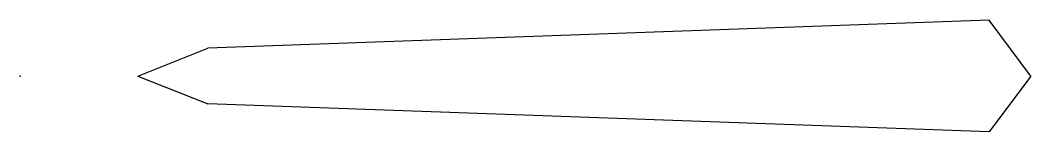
# Model space of a CAD drawing. Header units: millimetres. Extents: x 0 to 724, y -40 to 40.
import ezdxf

# ---------------------------------------------------------------- set-up
doc = ezdxf.new("R2010")
doc.units = ezdxf.units.MM
doc.header["$MEASUREMENT"] = 0

msp = doc.modelspace()

# ---------------------------------------------------------------- linework, layer by layer
for p, q in [((694.49, 39.84), (134.37, 20)), ((724.37, 0), (694.49, 39.84)), ((84.37, 0), (134.37, 20)), ((84.37, 0), (134.37, -20)), ((724.37, 0), (694.49, -39.84)), ((694.49, -39.84), (134.37, -20))]:
    msp.add_line(p, q)
msp.add_point((0, 0))

doc.saveas('drawing.dxf')
